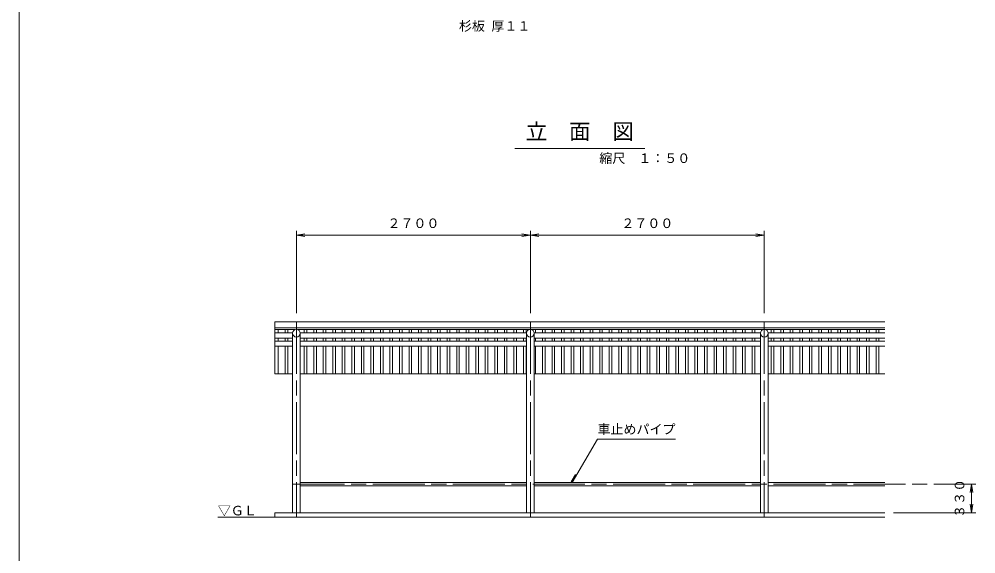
# Model space of a CAD drawing. Units: millimetres on the paper, enlarged 20 times, with parts at other scales. Extents: x 474 to 16274, y 399 to 11399.
# Drawn here: x 474 to 4891, y 5289 to 7756 of the extents above; entities that cross this region are included whole.
import ezdxf
from ezdxf.enums import TextEntityAlignment as Align

# ---------------------------------------------------------------- set-up
doc = ezdxf.new("R2010")
doc.units = ezdxf.units.MM
doc.header["$LTSCALE"] = 20
doc.linetypes.add('CHAIN', pattern=[18.5, 12, -1.5, 3.5, -1.5])
doc.layers.add('レイヤ0', color=2, linetype='Continuous', lineweight=13)
doc.styles.add('ＭＳ ゴシック', font='')
doc.styles.get('ＭＳ ゴシック').set_extended_font_data('MS Gothic')

# ---------------------------------------------------------------- blocks, each defined once
blk = doc.blocks.new('open_arrow')
at = {"color": 0, "linetype": 'Continuous', "lineweight": -2}
blk.add_lwpolyline([(7.5, 1.25), (0, 0), (7.5, -1.25)], dxfattribs=at)

msp = doc.modelspace()

# ---------------------------------------------------------------- linework, layer by layer
at = {"layer": 'レイヤ0', "color": 6}
for p, q in [((474.16, 11399.17), (474.16, 399.17)), ((3042.62, 5655.8), (3022.38, 5621.3))]:
    msp.add_line(p, q, dxfattribs=at)
at = {"layer": 'レイヤ0', "color": 3}
for p, q in [((2762.47, 7159.17), (3362.49, 7159.17)), ((1654.16, 6359.17), (1654.16, 6119.17)), ((4470.79, 6359.17), (1654.16, 6359.17)), ((4470.79, 6331.17), (1654.16, 6331.17)), ((1747.63, 6323.75), (1654.16, 6323.75)), ((4470.79, 6323.75), (1760.69, 6323.75)), ((1736.34, 6308.62), (1654.16, 6308.62)), ((1736.34, 6284.33), (1654.16, 6284.33)), ((2816.34, 6308.62), (1771.98, 6308.62)), ((2816.34, 6284.33), (1771.98, 6284.33)), ((3896.34, 6308.62), (2851.98, 6308.62)), ((3896.34, 6284.33), (2851.98, 6284.33)), ((4470.79, 6308.62), (3931.98, 6308.62)), ((4470.79, 6284.33), (3931.98, 6284.33)), ((1736.34, 6270.44), (1654.16, 6270.44)), ((1736.34, 6246.62), (1654.16, 6246.62)), ((2816.34, 6270.44), (1771.98, 6270.44)), ((2816.34, 6246.62), (1771.98, 6246.62)), ((3896.34, 6270.44), (2851.98, 6270.44)), ((3896.34, 6246.62), (2851.98, 6246.62)), ((4470.79, 6270.44), (3931.98, 6270.44)), ((4470.79, 6246.62), (3931.98, 6246.62)), ((1736.34, 6119.17), (1654.16, 6119.17)), ((2816.34, 6119.17), (1771.98, 6119.17)), ((3896.34, 6119.17), (2851.98, 6119.17)), ((4470.79, 6119.17), (3931.98, 6119.17))]:
    msp.add_line(p, q, dxfattribs=at)
at = {"layer": 'レイヤ0'}
for p, q in [((1754.16, 6399.17), (1754.16, 6779.17)), ((1754.16, 6759.17), (2834.16, 6759.17)), ((2834.16, 6399.17), (2834.16, 6779.17)), ((2834.16, 6759.17), (3914.16, 6759.17)), ((3914.16, 6399.17), (3914.16, 6779.17)), ((1670.16, 6323.75), (1670.16, 6308.62)), ((1702.16, 6323.75), (1702.16, 6308.62)), ((1714.16, 6323.75), (1714.16, 6308.62)), ((1790.16, 6323.75), (1790.16, 6308.62)), ((1802.16, 6323.75), (1802.16, 6308.62)), ((1834.16, 6323.75), (1834.16, 6308.62)), ((1846.16, 6323.75), (1846.16, 6308.62)), ((1878.16, 6323.75), (1878.16, 6308.62)), ((1890.16, 6323.75), (1890.16, 6308.62)), ((1922.16, 6323.75), (1922.16, 6308.62)), ((1934.16, 6323.75), (1934.16, 6308.62)), ((1966.16, 6323.75), (1966.16, 6308.62)), ((1978.16, 6323.75), (1978.16, 6308.62)), ((2010.16, 6323.75), (2010.16, 6308.62)), ((2022.16, 6323.75), (2022.16, 6308.62)), ((2054.16, 6323.75), (2054.16, 6308.62)), ((2066.16, 6323.75), (2066.16, 6308.62)), ((2098.16, 6323.75), (2098.16, 6308.62)), ((2110.16, 6323.75), (2110.16, 6308.62)), ((2142.16, 6323.75), (2142.16, 6308.62)), ((2154.16, 6323.75), (2154.16, 6308.62)), ((2186.16, 6323.75), (2186.16, 6308.62)), ((2198.16, 6323.75), (2198.16, 6308.62)), ((2230.16, 6323.75), (2230.16, 6308.62)), ((2242.16, 6323.75), (2242.16, 6308.62)), ((2274.16, 6323.75), (2274.16, 6308.62)), ((2286.16, 6323.75), (2286.16, 6308.62)), ((2318.16, 6323.75), (2318.16, 6308.62)), ((2330.16, 6323.75), (2330.16, 6308.62)), ((2362.16, 6323.75), (2362.16, 6308.62)), ((2374.16, 6323.75), (2374.16, 6308.62)), ((2406.16, 6323.75), (2406.16, 6308.62)), ((2418.16, 6323.75), (2418.16, 6308.62)), ((2450.16, 6323.75), (2450.16, 6308.62)), ((2462.16, 6323.75), (2462.16, 6308.62)), ((2494.16, 6323.75), (2494.16, 6308.62)), ((2506.16, 6323.75), (2506.16, 6308.62)), ((2538.16, 6323.75), (2538.16, 6308.62)), ((2550.16, 6323.75), (2550.16, 6308.62)), ((2582.16, 6323.75), (2582.16, 6308.62)), ((2594.16, 6323.75), (2594.16, 6308.62)), ((2626.16, 6323.75), (2626.16, 6308.62)), ((2638.16, 6323.75), (2638.16, 6308.62)), ((2670.16, 6323.75), (2670.16, 6308.62)), ((2682.16, 6323.75), (2682.16, 6308.62)), ((2714.16, 6323.75), (2714.16, 6308.62)), ((2726.16, 6323.75), (2726.16, 6308.62)), ((2758.16, 6323.75), (2758.16, 6308.62)), ((2770.16, 6323.75), (2770.16, 6308.62)), ((2802.16, 6323.75), (2802.16, 6308.62)), ((2814.16, 6323.75), (2814.16, 6308.62)), ((2846.16, 6323.75), (2846.16, 6320.34)), ((2858.16, 6323.75), (2858.16, 6308.62)), ((2890.16, 6323.75), (2890.16, 6308.62)), ((2902.16, 6323.75), (2902.16, 6308.62)), ((2934.16, 6323.75), (2934.16, 6308.62)), ((2946.16, 6323.75), (2946.16, 6308.62)), ((2978.16, 6323.75), (2978.16, 6308.62)), ((2990.16, 6323.75), (2990.16, 6308.62)), ((3022.16, 6323.75), (3022.16, 6308.62)), ((3034.16, 6323.75), (3034.16, 6308.62)), ((3066.16, 6323.75), (3066.16, 6308.62)), ((3078.16, 6323.75), (3078.16, 6308.62)), ((3110.16, 6323.75), (3110.16, 6308.62)), ((3122.16, 6323.75), (3122.16, 6308.62)), ((3154.16, 6323.75), (3154.16, 6308.62)), ((3166.16, 6323.75), (3166.16, 6308.62)), ((3198.16, 6323.75), (3198.16, 6308.62)), ((3210.16, 6323.75), (3210.16, 6308.62)), ((3242.16, 6323.75), (3242.16, 6308.62)), ((3254.16, 6323.75), (3254.16, 6308.62)), ((3286.16, 6323.75), (3286.16, 6308.62)), ((3298.16, 6323.75), (3298.16, 6308.62)), ((3330.16, 6323.75), (3330.16, 6308.62)), ((3342.16, 6323.75), (3342.16, 6308.62)), ((3374.16, 6323.75), (3374.16, 6308.62)), ((3386.16, 6323.75), (3386.16, 6308.62)), ((3418.16, 6323.75), (3418.16, 6308.62)), ((3430.16, 6323.75), (3430.16, 6308.62)), ((3462.16, 6323.75), (3462.16, 6308.62)), ((3474.16, 6323.75), (3474.16, 6308.62)), ((3506.16, 6323.75), (3506.16, 6308.62)), ((3518.16, 6323.75), (3518.16, 6308.62)), ((3550.16, 6323.75), (3550.16, 6308.62)), ((3562.16, 6323.75), (3562.16, 6308.62)), ((3594.16, 6323.75), (3594.16, 6308.62)), ((3606.16, 6323.75), (3606.16, 6308.62)), ((3638.16, 6323.75), (3638.16, 6308.62)), ((3650.16, 6323.75), (3650.16, 6308.62)), ((3682.16, 6323.75), (3682.16, 6308.62)), ((3694.16, 6323.75), (3694.16, 6308.62)), ((3726.16, 6323.75), (3726.16, 6308.62)), ((3738.16, 6323.75), (3738.16, 6308.62)), ((3770.16, 6323.75), (3770.16, 6308.62)), ((3782.16, 6323.75), (3782.16, 6308.62)), ((3814.16, 6323.75), (3814.16, 6308.62)), ((3826.16, 6323.75), (3826.16, 6308.62)), ((3858.16, 6323.75), (3858.16, 6308.62)), ((3870.16, 6323.75), (3870.16, 6308.62)), ((3946.16, 6323.75), (3946.16, 6308.62)), ((3958.16, 6323.75), (3958.16, 6308.62)), ((3990.16, 6323.75), (3990.16, 6308.62)), ((4002.16, 6323.75), (4002.16, 6308.62)), ((4034.16, 6323.75), (4034.16, 6308.62)), ((4046.16, 6323.75), (4046.16, 6308.62)), ((4078.16, 6323.75), (4078.16, 6308.62)), ((4090.16, 6323.75), (4090.16, 6308.62)), ((4122.16, 6323.75), (4122.16, 6308.62)), ((4134.16, 6323.75), (4134.16, 6308.62)), ((4166.16, 6323.75), (4166.16, 6308.62)), ((4178.16, 6323.75), (4178.16, 6308.62)), ((4210.16, 6323.75), (4210.16, 6308.62)), ((4222.16, 6323.75), (4222.16, 6308.62)), ((4254.16, 6323.75), (4254.16, 6308.62)), ((4266.16, 6323.75), (4266.16, 6308.62)), ((4298.16, 6323.75), (4298.16, 6308.62)), ((4310.16, 6323.75), (4310.16, 6308.62)), ((4342.16, 6323.75), (4342.16, 6308.62)), ((4354.16, 6323.75), (4354.16, 6308.62)), ((4386.16, 6323.75), (4386.16, 6308.62)), ((4398.16, 6323.75), (4398.16, 6308.62)), ((4430.16, 6323.75), (4430.16, 6308.62)), ((4442.16, 6323.75), (4442.16, 6308.62)), ((1670.16, 6284.33), (1670.16, 6270.44)), ((1702.16, 6284.33), (1702.16, 6270.44)), ((1714.16, 6284.33), (1714.16, 6270.44)), ((1790.16, 6284.33), (1790.16, 6270.44)), ((1802.16, 6284.33), (1802.16, 6270.44)), ((1834.16, 6284.33), (1834.16, 6270.44)), ((1846.16, 6284.33), (1846.16, 6270.44)), ((1878.16, 6284.33), (1878.16, 6270.44)), ((1890.16, 6284.33), (1890.16, 6270.44)), ((1922.16, 6284.33), (1922.16, 6270.44)), ((1934.16, 6284.33), (1934.16, 6270.44)), ((1966.16, 6284.33), (1966.16, 6270.44)), ((1978.16, 6284.33), (1978.16, 6270.44)), ((2010.16, 6284.33), (2010.16, 6270.44)), ((2022.16, 6284.33), (2022.16, 6270.44)), ((2054.16, 6284.33), (2054.16, 6270.44)), ((2066.16, 6284.33), (2066.16, 6270.44)), ((2098.16, 6284.33), (2098.16, 6270.44)), ((2110.16, 6284.33), (2110.16, 6270.44)), ((2142.16, 6284.33), (2142.16, 6270.44)), ((2154.16, 6284.33), (2154.16, 6270.44)), ((2186.16, 6284.33), (2186.16, 6270.44)), ((2198.16, 6284.33), (2198.16, 6270.44)), ((2230.16, 6284.33), (2230.16, 6270.44)), ((2242.16, 6284.33), (2242.16, 6270.44)), ((2274.16, 6284.33), (2274.16, 6270.44)), ((2286.16, 6284.33), (2286.16, 6270.44)), ((2318.16, 6284.33), (2318.16, 6270.44)), ((2330.16, 6284.33), (2330.16, 6270.44)), ((2362.16, 6284.33), (2362.16, 6270.44)), ((2374.16, 6284.33), (2374.16, 6270.44)), ((2406.16, 6284.33), (2406.16, 6270.44)), ((2418.16, 6284.33), (2418.16, 6270.44)), ((2450.16, 6284.33), (2450.16, 6270.44)), ((2462.16, 6284.33), (2462.16, 6270.44)), ((2494.16, 6284.33), (2494.16, 6270.44)), ((2506.16, 6284.33), (2506.16, 6270.44)), ((2538.16, 6284.33), (2538.16, 6270.44)), ((2550.16, 6284.33), (2550.16, 6270.44)), ((2582.16, 6284.33), (2582.16, 6270.44)), ((2594.16, 6284.33), (2594.16, 6270.44)), ((2626.16, 6284.33), (2626.16, 6270.44)), ((2638.16, 6284.33), (2638.16, 6270.44)), ((2670.16, 6284.33), (2670.16, 6270.44)), ((2682.16, 6284.33), (2682.16, 6270.44)), ((2714.16, 6284.33), (2714.16, 6270.44)), ((2726.16, 6284.33), (2726.16, 6270.44)), ((2758.16, 6284.33), (2758.16, 6270.44)), ((2770.16, 6284.33), (2770.16, 6270.44)), ((2802.16, 6284.33), (2802.16, 6270.44)), ((2814.16, 6284.33), (2814.16, 6270.44)), ((2858.16, 6284.33), (2858.16, 6270.44)), ((2890.16, 6284.33), (2890.16, 6270.44)), ((2902.16, 6284.33), (2902.16, 6270.44)), ((2934.16, 6284.33), (2934.16, 6270.44)), ((2946.16, 6284.33), (2946.16, 6270.44)), ((2978.16, 6284.33), (2978.16, 6270.44)), ((2990.16, 6284.33), (2990.16, 6270.44)), ((3022.16, 6284.33), (3022.16, 6270.44)), ((3034.16, 6284.33), (3034.16, 6270.44)), ((3066.16, 6284.33), (3066.16, 6270.44)), ((3078.16, 6284.33), (3078.16, 6270.44)), ((3110.16, 6284.33), (3110.16, 6270.44)), ((3122.16, 6284.33), (3122.16, 6270.44)), ((3154.16, 6284.33), (3154.16, 6270.44)), ((3166.16, 6284.33), (3166.16, 6270.44)), ((3198.16, 6284.33), (3198.16, 6270.44)), ((3210.16, 6284.33), (3210.16, 6270.44)), ((3242.16, 6284.33), (3242.16, 6270.44)), ((3254.16, 6284.33), (3254.16, 6270.44)), ((3286.16, 6284.33), (3286.16, 6270.44)), ((3298.16, 6284.33), (3298.16, 6270.44)), ((3330.16, 6284.33), (3330.16, 6270.44)), ((3342.16, 6284.33), (3342.16, 6270.44)), ((3374.16, 6284.33), (3374.16, 6270.44)), ((3386.16, 6284.33), (3386.16, 6270.44)), ((3418.16, 6284.33), (3418.16, 6270.44)), ((3430.16, 6284.33), (3430.16, 6270.44)), ((3462.16, 6284.33), (3462.16, 6270.44)), ((3474.16, 6284.33), (3474.16, 6270.44)), ((3506.16, 6284.33), (3506.16, 6270.44)), ((3518.16, 6284.33), (3518.16, 6270.44)), ((3550.16, 6284.33), (3550.16, 6270.44)), ((3562.16, 6284.33), (3562.16, 6270.44)), ((3594.16, 6284.33), (3594.16, 6270.44)), ((3606.16, 6284.33), (3606.16, 6270.44)), ((3638.16, 6284.33), (3638.16, 6270.44)), ((3650.16, 6284.33), (3650.16, 6270.44)), ((3682.16, 6284.33), (3682.16, 6270.44)), ((3694.16, 6284.33), (3694.16, 6270.44)), ((3726.16, 6284.33), (3726.16, 6270.44)), ((3738.16, 6284.33), (3738.16, 6270.44)), ((3770.16, 6284.33), (3770.16, 6270.44)), ((3782.16, 6284.33), (3782.16, 6270.44)), ((3814.16, 6284.33), (3814.16, 6270.44)), ((3826.16, 6284.33), (3826.16, 6270.44)), ((3858.16, 6284.33), (3858.16, 6270.44)), ((3870.16, 6284.33), (3870.16, 6270.44)), ((3946.16, 6284.33), (3946.16, 6270.44)), ((3958.16, 6284.33), (3958.16, 6270.44)), ((3990.16, 6284.33), (3990.16, 6270.44)), ((4002.16, 6284.33), (4002.16, 6270.44)), ((4034.16, 6284.33), (4034.16, 6270.44)), ((4046.16, 6284.33), (4046.16, 6270.44)), ((4078.16, 6284.33), (4078.16, 6270.44)), ((4090.16, 6284.33), (4090.16, 6270.44)), ((4122.16, 6284.33), (4122.16, 6270.44)), ((4134.16, 6284.33), (4134.16, 6270.44)), ((4166.16, 6284.33), (4166.16, 6270.44)), ((4178.16, 6284.33), (4178.16, 6270.44)), ((4210.16, 6284.33), (4210.16, 6270.44)), ((4222.16, 6284.33), (4222.16, 6270.44)), ((4254.16, 6284.33), (4254.16, 6270.44)), ((4266.16, 6284.33), (4266.16, 6270.44)), ((4298.16, 6284.33), (4298.16, 6270.44)), ((4310.16, 6284.33), (4310.16, 6270.44)), ((4342.16, 6284.33), (4342.16, 6270.44)), ((4354.16, 6284.33), (4354.16, 6270.44)), ((4386.16, 6284.33), (4386.16, 6270.44)), ((4398.16, 6284.33), (4398.16, 6270.44)), ((4430.16, 6284.33), (4430.16, 6270.44)), ((4442.16, 6284.33), (4442.16, 6270.44)), ((1670.16, 6246.62), (1670.16, 6119.17)), ((1702.16, 6246.62), (1702.16, 6119.17)), ((1714.16, 6246.62), (1714.16, 6119.17)), ((1790.16, 6246.62), (1790.16, 6119.17)), ((1802.16, 6246.62), (1802.16, 6119.17)), ((1834.16, 6246.62), (1834.16, 6119.17)), ((1846.16, 6246.62), (1846.16, 6119.17)), ((1878.16, 6246.62), (1878.16, 6119.17)), ((1890.16, 6246.62), (1890.16, 6119.17)), ((1922.16, 6246.62), (1922.16, 6119.17)), ((1934.16, 6246.62), (1934.16, 6119.17)), ((1966.16, 6246.62), (1966.16, 6119.17)), ((1978.16, 6246.62), (1978.16, 6119.17)), ((2010.16, 6246.62), (2010.16, 6119.17)), ((2022.16, 6246.62), (2022.16, 6119.17)), ((2054.16, 6246.62), (2054.16, 6119.17)), ((2066.16, 6246.62), (2066.16, 6119.17)), ((2098.16, 6246.62), (2098.16, 6119.17)), ((2110.16, 6246.62), (2110.16, 6119.17)), ((2142.16, 6246.62), (2142.16, 6119.17)), ((2154.16, 6246.62), (2154.16, 6119.17)), ((2186.16, 6246.62), (2186.16, 6119.17)), ((2198.16, 6246.62), (2198.16, 6119.17)), ((2230.16, 6246.62), (2230.16, 6119.17)), ((2242.16, 6246.62), (2242.16, 6119.17)), ((2274.16, 6246.62), (2274.16, 6119.17)), ((2286.16, 6246.62), (2286.16, 6119.17)), ((2318.16, 6246.62), (2318.16, 6119.17)), ((2330.16, 6246.62), (2330.16, 6119.17)), ((2362.16, 6246.62), (2362.16, 6119.17)), ((2374.16, 6246.62), (2374.16, 6119.17)), ((2406.16, 6246.62), (2406.16, 6119.17)), ((2418.16, 6246.62), (2418.16, 6119.17)), ((2450.16, 6246.62), (2450.16, 6119.17)), ((2462.16, 6246.62), (2462.16, 6119.17)), ((2494.16, 6246.62), (2494.16, 6119.17)), ((2506.16, 6246.62), (2506.16, 6119.17)), ((2538.16, 6246.62), (2538.16, 6119.17)), ((2550.16, 6246.62), (2550.16, 6119.17)), ((2582.16, 6246.62), (2582.16, 6119.17)), ((2594.16, 6246.62), (2594.16, 6119.17)), ((2626.16, 6246.62), (2626.16, 6119.17)), ((2638.16, 6246.62), (2638.16, 6119.17)), ((2670.16, 6246.62), (2670.16, 6119.17)), ((2682.16, 6246.62), (2682.16, 6119.17)), ((2714.16, 6246.62), (2714.16, 6119.17)), ((2726.16, 6246.62), (2726.16, 6119.17)), ((2758.16, 6246.62), (2758.16, 6119.17)), ((2770.16, 6246.62), (2770.16, 6119.17)), ((2802.16, 6246.62), (2802.16, 6119.17)), ((2814.16, 6246.62), (2814.16, 6119.17)), ((2858.16, 6246.62), (2858.16, 6119.17)), ((2890.16, 6246.62), (2890.16, 6119.17)), ((2902.16, 6246.62), (2902.16, 6119.17)), ((2934.16, 6246.62), (2934.16, 6119.17)), ((2946.16, 6246.62), (2946.16, 6119.17)), ((2978.16, 6246.62), (2978.16, 6119.17)), ((2990.16, 6246.62), (2990.16, 6119.17)), ((3022.16, 6246.62), (3022.16, 6119.17)), ((3034.16, 6246.62), (3034.16, 6119.17)), ((3066.16, 6246.62), (3066.16, 6119.17)), ((3078.16, 6246.62), (3078.16, 6119.17)), ((3110.16, 6246.62), (3110.16, 6119.17)), ((3122.16, 6246.62), (3122.16, 6119.17)), ((3154.16, 6246.62), (3154.16, 6119.17)), ((3166.16, 6246.62), (3166.16, 6119.17)), ((3198.16, 6246.62), (3198.16, 6119.17)), ((3210.16, 6246.62), (3210.16, 6119.17)), ((3242.16, 6246.62), (3242.16, 6119.17)), ((3254.16, 6246.62), (3254.16, 6119.17)), ((3286.16, 6246.62), (3286.16, 6119.17)), ((3298.16, 6246.62), (3298.16, 6119.17)), ((3330.16, 6246.62), (3330.16, 6119.17)), ((3342.16, 6246.62), (3342.16, 6119.17)), ((3374.16, 6246.62), (3374.16, 6119.17)), ((3386.16, 6246.62), (3386.16, 6119.17)), ((3418.16, 6246.62), (3418.16, 6119.17)), ((3430.16, 6246.62), (3430.16, 6119.17)), ((3462.16, 6246.62), (3462.16, 6119.17)), ((3474.16, 6246.62), (3474.16, 6119.17)), ((3506.16, 6246.62), (3506.16, 6119.17)), ((3518.16, 6246.62), (3518.16, 6119.17)), ((3550.16, 6246.62), (3550.16, 6119.17)), ((3562.16, 6246.62), (3562.16, 6119.17)), ((3594.16, 6246.62), (3594.16, 6119.17)), ((3606.16, 6246.62), (3606.16, 6119.17)), ((3638.16, 6246.62), (3638.16, 6119.17)), ((3650.16, 6246.62), (3650.16, 6119.17)), ((3682.16, 6246.62), (3682.16, 6119.17)), ((3694.16, 6246.62), (3694.16, 6119.17)), ((3726.16, 6246.62), (3726.16, 6119.17)), ((3738.16, 6246.62), (3738.16, 6119.17)), ((3770.16, 6246.62), (3770.16, 6119.17)), ((3782.16, 6246.62), (3782.16, 6119.17)), ((3814.16, 6246.62), (3814.16, 6119.17)), ((3826.16, 6246.62), (3826.16, 6119.17)), ((3858.16, 6246.62), (3858.16, 6119.17)), ((3870.16, 6246.62), (3870.16, 6119.17)), ((3946.16, 6246.62), (3946.16, 6119.17)), ((3958.16, 6246.62), (3958.16, 6119.17)), ((3990.16, 6246.62), (3990.16, 6119.17)), ((4002.16, 6246.62), (4002.16, 6119.17)), ((4034.16, 6246.62), (4034.16, 6119.17)), ((4046.16, 6246.62), (4046.16, 6119.17)), ((4078.16, 6246.62), (4078.16, 6119.17)), ((4090.16, 6246.62), (4090.16, 6119.17)), ((4122.16, 6246.62), (4122.16, 6119.17)), ((4134.16, 6246.62), (4134.16, 6119.17)), ((4166.16, 6246.62), (4166.16, 6119.17)), ((4178.16, 6246.62), (4178.16, 6119.17)), ((4210.16, 6246.62), (4210.16, 6119.17)), ((4222.16, 6246.62), (4222.16, 6119.17)), ((4254.16, 6246.62), (4254.16, 6119.17)), ((4266.16, 6246.62), (4266.16, 6119.17)), ((4298.16, 6246.62), (4298.16, 6119.17)), ((4310.16, 6246.62), (4310.16, 6119.17)), ((4342.16, 6246.62), (4342.16, 6119.17)), ((4354.16, 6246.62), (4354.16, 6119.17)), ((4386.16, 6246.62), (4386.16, 6119.17)), ((4398.16, 6246.62), (4398.16, 6119.17)), ((4430.16, 6246.62), (4430.16, 6119.17)), ((4442.16, 6246.62), (4442.16, 6119.17)), ((3026.69, 5618.77), (3144.04, 5818.77)), ((3504.04, 5818.77), (3144.04, 5818.77)), ((4870.79, 5479.17), (4870.79, 5611.17)), ((4510.79, 5479.17), (4890.79, 5479.17)), ((1391.19, 5459.17), (4470.79, 5459.17))]:
    msp.add_line(p, q, dxfattribs=at)
at = {"layer": 'レイヤ0', "linetype": 'CHAIN', "lineweight": 18}
for p, q in [((1754.16, 6359.17), (1754.16, 5459.17)), ((2834.16, 6359.17), (2834.16, 5459.17)), ((3914.16, 6359.17), (3914.16, 5459.17)), ((1736.34, 5611.17), (4890.79, 5611.17))]:
    msp.add_line(p, q, dxfattribs=at)
at = {"layer": 'レイヤ0', "color": 3, "lineweight": 18}
for p, q in [((1736.34, 6307.17), (1736.34, 5479.17)), ((1771.98, 6307.17), (1771.98, 5479.17)), ((2816.34, 6307.17), (2816.34, 5549)), ((2851.98, 6307.17), (2851.98, 5541.17)), ((3896.34, 6307.17), (3896.34, 5609.17)), ((3931.98, 6307.17), (3931.98, 5546.49)), ((1771.98, 5618.77), (2816.34, 5618.77)), ((3896.34, 5618.77), (2851.98, 5618.77)), ((3896.34, 5645.14), (3896.34, 5479.17)), ((3931.98, 5618.77), (4470.79, 5618.77)), ((1771.98, 5603.57), (2816.34, 5603.57)), ((2816.34, 5589.17), (2816.34, 5479.17)), ((3378.61, 5603.57), (2851.98, 5603.57)), ((2851.98, 5589.17), (2851.98, 5479.17)), ((3896.34, 5603.57), (3378.61, 5603.57)), ((3931.98, 5603.57), (4470.79, 5603.57)), ((3931.98, 5589.17), (3931.98, 5479.17)), ((1654.16, 5479.17), (4470.79, 5479.17))]:
    msp.add_line(p, q, dxfattribs=at)
at = {"layer": 'レイヤ0', "color": 3, "linetype": 'CHAIN', "lineweight": 18}
msp.add_line((1654.16, 5479.17), (1654.16, 5459.17), dxfattribs=at)
at = {"layer": 'レイヤ0', "color": 3}
for centre in [(1754.16, 6307.17), (2834.16, 6307.17), (3914.16, 6307.17)]:
    msp.add_circle(centre, 17.82, dxfattribs=at)

# ---------------------------------------------------------------- block references
at = {"layer": 'レイヤ0', "xscale": 5.26, "yscale": 5.26}
for p in [(1754.16, 6759.17), (2834.16, 6759.17)]:
    msp.add_blockref('open_arrow', p, dxfattribs=at)
for p, rotation in [((2834.16, 6759.17), 180), ((3914.16, 6759.17), 180), ((4870.79, 5611.17), 270), ((4870.79, 5479.17), 90)]:
    msp.add_blockref('open_arrow', p, dxfattribs=dict(at, rotation=rotation))

# ---------------------------------------------------------------- texts
at = {"layer": 'レイヤ0', "color": 7, "style": 'ＭＳ ゴシック'}
for s, p in [('杉板 厚１１', (2834.35, 7689.17)), ('▽ＧＬ', (1571.19, 5453.45))]:
    msp.add_text(s, height=43.99, dxfattribs=at).set_placement(p, align=Align.BOTTOM_RIGHT)
for s, height, p in [('立\u3000面\u3000図', 73.31, (2812.49, 7179.21)), ('縮尺\u3000１：５０', 43.99, (3152.49, 7079.23)), ('車止めパイプ', 43.99, (3144.04, 5828.77))]:
    msp.add_text(s, height=height, dxfattribs=at).set_placement(p, align=Align.BOTTOM_LEFT)
at = {"layer": 'レイヤ0', "style": 'ＭＳ ゴシック'}
for p in [(2174.16, 6779.17), (3254.16, 6779.17)]:
    msp.add_text('２７００', height=43.99, dxfattribs=at).set_placement(p, align=Align.BOTTOM_LEFT)
msp.add_text('３３０', height=43.99, rotation=90, dxfattribs=at).set_placement((4850.79, 5455.17), align=Align.BOTTOM_LEFT)

doc.saveas('drawing.dxf')
